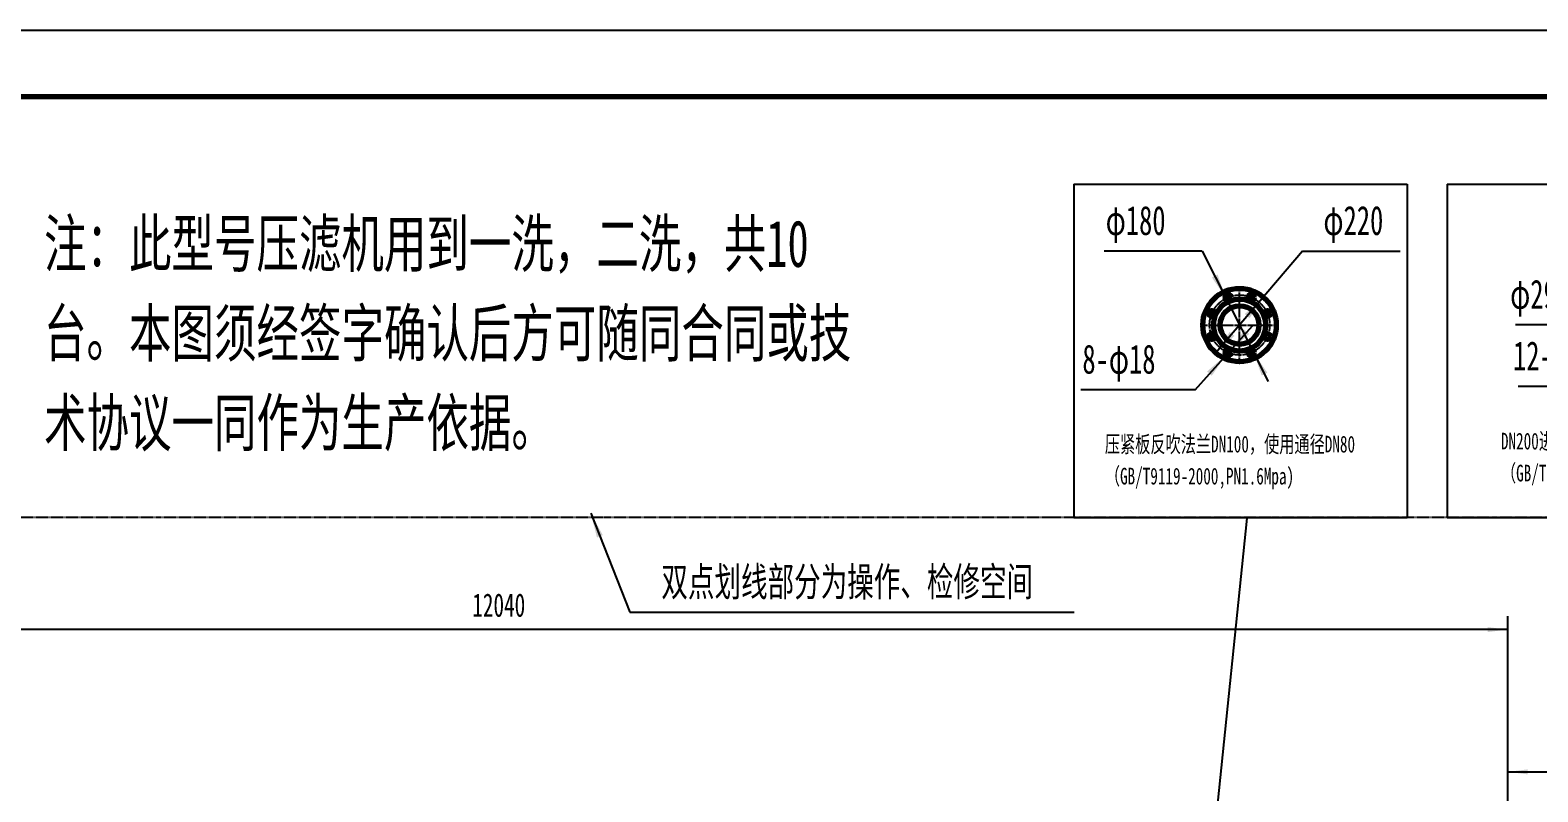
# Model space of a CAD drawing. Header units: millimetres. Extents: x -11880 to 11880, y -8400 to 8400.
# Drawn here: x -6086 to 2953, y 3831 to 8400 of the extents above; entities that cross this region are included whole.
import ezdxf

# ---------------------------------------------------------------- set-up
doc = ezdxf.new("R2010")
doc.units = ezdxf.units.MM
doc.linetypes.add('EB_DASHDOT', pattern=[39, 30, -3, 3, -3])
doc.linetypes.add('EB_DASHDOTDOT', pattern=[45, 30, -3, 3, -3, 3, -3])
for name, color, linetype, lineweight in [('CAXA0', 7, 'Continuous', 70), ('CAXA1', 1, 'EB_DASHDOT', 25), ('CAXA3', 7, 'Continuous', 25), ('CAXA4', 3, 'Continuous', 25)]:
    doc.layers.add(name, color=color, linetype=linetype, lineweight=lineweight)
doc.styles.add('标准', font='', dxfattribs={"width": 0.667})
doc.styles.get('标准').set_extended_font_data('FangSong_GB2312')
doc.dimstyles.new('标准', dxfattribs={"dimscale": 40, "dimtxt": 3.5, "dimasz": 3, "dimexe": 2, "dimexo": 0, "dimtad": 1, "dimdec": 1, "dimzin": 12, "dimdsep": 46, "dimtxsty": '标准', "dimcen": 0, "dimdle": 4, "dimaunit": 1, "dimazin": 2, "dimtfac": 1, "dimtdec": 3, "dimtmove": 0, "dimatfit": 3, "dimfxl": 1, "dimtolj": 1, "dimtzin": 0, "dimarcsym": 0})

# ---------------------------------------------------------------- blocks, each defined once
blk = doc.blocks.new('CAXBLOCK125', base_point=(11480, -8000))
at = {"layer": 'CAXA0', "linetype": 'Continuous', "lineweight": 70}
blk.add_line((11480, 8000), (-10880, 8000), dxfattribs=at)
at = {"layer": 'CAXA3', "linetype": 'Continuous', "lineweight": 25}
blk.add_line((-11880, 8400), (11880, 8400), dxfattribs=at)
blk = doc.blocks.new('*D360')
at = {"layer": 'CAXA4', "linetype": 'Continuous', "lineweight": 25}
for points in [[(4129.8, 6962.1), (3998.1, 6887.9), (3983.9, 6922.6)], [(3583.8, 6738.5), (3729.7, 6778), (3715.5, 6812.7)]]:
    blk.add_hatch(color=0, dxfattribs=at).paths.add_polyline_path(points, flags=0)
at = {"layer": 'CAXA4', "color": 0, "linetype": 'Continuous', "lineweight": 25}
for q in [(4129.8, 6962.1), (2818.4, 6632.6)]:
    blk.add_line((3325, 6632.6), q, dxfattribs=at)
at = {"layer": 'CAXA4', "color": 0, "linetype": 'Continuous', "lineweight": 25, "insert": (2787.2, 6903.6), "char_height": 175, "attachment_point": 1, "style": '标准'}
blk.add_mtext('\\fFangSong_GB2312|b0|i0|p34;φ295', dxfattribs=at)
blk = doc.blocks.new('*D361')
at = {"layer": 'CAXA4', "linetype": 'Continuous', "lineweight": 25}
for points in [[(3788, 6574.7), (3896.5, 6679.9), (3867.3, 6703.4)], [(3772.9, 6556), (3693.5, 6427.4), (3664.3, 6450.9)]]:
    blk.add_hatch(color=0, dxfattribs=at).paths.add_polyline_path(points, flags=0)
at = {"layer": 'CAXA4', "color": 0, "linetype": 'Continuous', "lineweight": 25}
for q in [(3913.3, 6730.6), (2835.6, 6262.7)]:
    blk.add_line((3537.1, 6262.7), q, dxfattribs=at)
at = {"layer": 'CAXA4', "color": 0, "linetype": 'Continuous', "lineweight": 25, "insert": (2804.4, 6533.7), "char_height": 175, "attachment_point": 1, "style": '标准'}
blk.add_mtext('\\fFangSong_GB2312|b0|i0|p34;12-φ22', dxfattribs=at)
blk = doc.blocks.new('*D362')
at = {"layer": 'CAXA4', "linetype": 'Continuous', "lineweight": 25}
for points in [[(1307.7, 6798.9), (1196.2, 6696.7), (1224.8, 6672.4)], [(1022.8, 6463.5), (1105.6, 6590), (1134.2, 6565.7)]]:
    blk.add_hatch(color=0, dxfattribs=at).paths.add_polyline_path(points, flags=0)
at = {"layer": 'CAXA4', "color": 0, "linetype": 'Continuous', "lineweight": 25}
for q in [(1022.8, 6463.5), (2128.7, 7075)]:
    blk.add_line((1542.2, 7075), q, dxfattribs=at)
at = {"layer": 'CAXA4', "color": 0, "linetype": 'Continuous', "lineweight": 25, "insert": (1667.7, 7346), "char_height": 175, "attachment_point": 1, "style": '标准'}
blk.add_mtext('\\fFangSong_GB2312|b0|i0|p34;φ220', dxfattribs=at)
blk = doc.blocks.new('*D363')
at = {"layer": 'CAXA4', "linetype": 'Continuous', "lineweight": 25}
for points in [[(1108.3, 6478.3), (1222.4, 6577.5), (1194.5, 6602.5)], [(1084.3, 6451.5), (998.2, 6327.2), (970.3, 6352.3)]]:
    blk.add_hatch(color=0, dxfattribs=at).paths.add_polyline_path(points, flags=0)
at = {"layer": 'CAXA4', "color": 0, "linetype": 'Continuous', "lineweight": 25}
for q in [(1241.8, 6627.3), (213.8, 6243.3)]:
    blk.add_line((897.8, 6243.3), q, dxfattribs=at)
at = {"layer": 'CAXA4', "color": 0, "linetype": 'Continuous', "lineweight": 25, "insert": (222.6, 6514.3), "char_height": 175, "attachment_point": 1, "style": '标准'}
blk.add_mtext('\\fFangSong_GB2312|b0|i0|p34;8-φ18', dxfattribs=at)
blk = doc.blocks.new('*D364')
at = {"layer": 'CAXA4', "linetype": 'Continuous', "lineweight": 25}
for points in [[(1083.8, 6791.7), (999.2, 6917), (1032.7, 6934)], [(1246.6, 6470.6), (1297.7, 6328.4), (1331.2, 6345.3)]]:
    blk.add_hatch(color=0, dxfattribs=at).paths.add_polyline_path(points, flags=0)
at = {"layer": 'CAXA4', "color": 0, "linetype": 'Continuous', "lineweight": 25}
for q in [(353.7, 7075), (1337.1, 6292.3)]:
    blk.add_line((940.2, 7075), q, dxfattribs=at)
at = {"layer": 'CAXA4', "color": 0, "linetype": 'Continuous', "lineweight": 25, "insert": (362.4, 7346), "char_height": 175, "attachment_point": 1, "style": '标准'}
blk.add_mtext('\\fFangSong_GB2312|b0|i0|p34;φ180', dxfattribs=at)
blk = doc.blocks.new('*D367')
at = {"layer": 'CAXA4', "linetype": 'Continuous', "lineweight": 25}
blk.add_hatch(color=0, dxfattribs=at).paths.add_polyline_path([(-2725.1, 5503), (-2687.6, 5356.5), (-2652.7, 5370.2)], flags=0)
at = {"layer": 'CAXA4', "color": 0, "linetype": 'Continuous', "lineweight": 25}
for p, q in [((-2725.1, 5503), (-2491, 4908.1)), ((-2491, 4908.1), (173.2, 4908.1))]:
    blk.add_line(p, q, dxfattribs=at)
at = {"layer": 'CAXA4', "color": 0, "linetype": 'Continuous', "lineweight": 25, "insert": (-2301.8, 5179.1), "char_height": 175, "attachment_point": 1, "style": '标准'}
blk.add_mtext('\\fFangSong_GB2312|b0|i0|p34;双点划线部分为操作、检修空间', dxfattribs=at)
blk = doc.blocks.new('*D429')
at = {"layer": 'CAXA4', "linetype": 'Continuous', "lineweight": 25}
for points in [[(2772.4, 3950.8), (2892.4, 3935.8), (2892.4, 3965.8)], [(4462.4, 3950.8), (4342.4, 3935.8), (4342.4, 3965.8)]]:
    blk.add_hatch(color=0, dxfattribs=at).paths.add_polyline_path(points, flags=0)
at = {"layer": 'CAXA4', "color": 0, "linetype": 'Continuous', "lineweight": 25}
for p, q in [((4462.4, 5476.7), (4462.4, 3870.8)), ((2772.4, 3286.7), (2772.4, 4030.8)), ((2772.4, 3950.8), (4462.4, 3950.8))]:
    blk.add_line(p, q, dxfattribs=at)
at = {"layer": 'CAXA4', "color": 0, "linetype": 'Continuous', "lineweight": 25, "insert": (3468.5, 4167.6), "char_height": 140, "attachment_point": 1, "style": '标准'}
blk.add_mtext('\\fFangSong_GB2312|b0|i0|p34;2000', dxfattribs=at)
blk = doc.blocks.new('*D446')
at = {"layer": 'CAXA4', "linetype": 'Continuous', "lineweight": 25}
for points in [[(-9267.6, 4804.4), (-9147.6, 4819.4), (-9147.6, 4789.4)], [(2772.4, 4804.4), (2652.4, 4819.4), (2652.4, 4789.4)]]:
    blk.add_hatch(color=0, dxfattribs=at).paths.add_polyline_path(points, flags=0)
at = {"layer": 'CAXA4', "color": 0, "linetype": 'Continuous', "lineweight": 25}
for p, q in [((-9267.6, 3016.7), (-9267.6, 4884.4)), ((2772.4, 3286.7), (2772.4, 4884.4)), ((2772.4, 4804.4), (-9267.6, 4804.4))]:
    blk.add_line(p, q, dxfattribs=at)
at = {"layer": 'CAXA4', "color": 0, "linetype": 'Continuous', "lineweight": 25, "insert": (-3435.5, 5021.2), "char_height": 140, "attachment_point": 1, "style": '标准'}
blk.add_mtext('\\fFangSong_GB2312|b0|i0|p34;12040', dxfattribs=at)

msp = doc.modelspace()

# ---------------------------------------------------------------- linework, layer by layer
at = {"layer": 'CAXA0'}
for centre, radius in [((1165.21, 6631.19), 220), ((1165.21, 6631.19), 156), ((1096.33, 6797.49), 18), ((1234.09, 6797.49), 18), ((998.91, 6700.07), 18), ((1165.21, 6631.19), 116), ((1331.51, 6700.07), 18), ((998.91, 6562.31), 18), ((1331.51, 6562.31), 18), ((1096.33, 6464.89), 18), ((1234.09, 6464.89), 18)]:
    msp.add_circle(centre, radius, dxfattribs=at)
at = {"layer": 'CAXA1', "linetype": 'EB_DASHDOT', "lineweight": 25}
for p, q in [((1165.21, 6405.19), (1165.21, 6857.19)), ((939.21, 6631.19), (1391.21, 6631.19))]:
    msp.add_line(p, q, dxfattribs=at)
msp.add_circle((1165.21, 6631.19), 180, dxfattribs=at)
at = {"layer": 'CAXA3', "color": 5, "linetype": 'EB_DASHDOTDOT', "lineweight": 25}
msp.add_line((4462.38, 5476.67), (-10726.35, 5476.67), dxfattribs=at)
at = {"layer": 'CAXA4'}
for p, q in [((170.36, 7476.67), (170.36, 5476.67)), ((170.36, 7476.67), (2170.36, 7476.67)), ((2170.36, 7476.67), (2170.36, 5476.67)), ((2410.44, 7476.67), (2410.44, 5476.67)), ((2410.44, 7476.67), (4410.44, 7476.67)), ((170.36, 5476.67), (2170.36, 5476.67)), ((170.36, 5476.67), (2170.36, 5476.67)), ((928.38, 2726.67), (1210.45, 5472.55)), ((2410.44, 5476.67), (4410.44, 5476.67))]:
    msp.add_line(p, q, dxfattribs=at)

# ---------------------------------------------------------------- block references
at = {"layer": 'CAXA0'}
msp.add_blockref('CAXBLOCK125', (11480, -8000), dxfattribs=at)
at = {"layer": 'CAXA4'}
msp.add_blockref('*D367', (0, 0), dxfattribs=at)

# ---------------------------------------------------------------- texts
at = {"layer": 'CAXA4', "color": 1, "linetype": 'Continuous', "lineweight": 25, "char_height": 280, "attachment_point": 1, "style": '标准'}
for s, insert in [('\\fFangSong_GB2312|b0|i0|p34;注：此型号压滤机用到一洗，二洗，共10', (-6002.98, 7259.9)), ('\\fFangSong_GB2312|b0|i0|p34;台。本图须经签字确认后方可随同合同或技', (-6002.98, 6722.86)), ('\\fFangSong_GB2312|b0|i0|p34;术协议一同作为生产依据。', (-6002.98, 6185.82))]:
    msp.add_mtext(s, dxfattribs=dict(at, insert=insert))
at = {"layer": 'CAXA4', "linetype": 'Continuous', "lineweight": 25, "char_height": 100, "attachment_point": 1, "style": '标准'}
for s, insert in [('\\fFangSong_GB2312|b0|i0|p34;压紧板反吹法兰DN100，使用通径DN80', (357.28, 5966.68)), ('\\fFangSong_GB2312|b0|i0|p34;DN200进料法兰，使用通径DN150', (2731.97, 5984.76)), ('\\fFangSong_GB2312|b0|i0|p34;（GB/T9119-2000,PN1.6Mpa)', (357.28, 5774.88)), ('\\fFangSong_GB2312|b0|i0|p34;（GB/T9119-2000,PN1.6Mpa)', (2731.97, 5792.96))]:
    msp.add_mtext(s, dxfattribs=dict(at, insert=insert))

# ---------------------------------------------------------------- dimensions: what is measured, and where the dimension line sits
at = {"layer": 'CAXA4', "color": 7}
for p1, p2, text, picture, middle in [((1246.61, 6470.65), (1083.81, 6791.73), '\\fFangSong_GB2312;φ180', '*D364', (588.58, 7226.08)), ((1022.77, 6463.53), (1307.65, 6798.85), '\\fFangSong_GB2312;φ220', '*D362', (1893.84, 7226.08)), ((4129.79, 6962.09), (3583.78, 6738.55), '\\fFangSong_GB2312;φ295', '*D360', (3013.34, 6783.72)), ((3787.95, 6574.72), (3772.92, 6556.02), '\\fFangSong_GB2312;12-φ22', '*D361', (3128, 6413.8)), ((1108.34, 6478.3), (1084.32, 6451.48), '\\fFangSong_GB2312;8-φ18', '*D363', (497.46, 6394.38))]:
    dim = msp.add_diameter_dim_2p(p1=p1, p2=p2, text=text, dimstyle='标准', dxfattribs=at)
    dim.commit()
    dim.dimension.update_dxf_attribs({"geometry": picture, "text_midpoint": middle})
at = {"layer": 'CAXA4', "linetype": 'Continuous', "lineweight": 70}
for base, p2, text, picture, middle in [((3617.38, 3950.84), (4462.38, 5476.67), '\\fFangSong_GB2312;2000', '*D429', (3617.38, 4071.74)), ((-3247.62, 4804.42), (-9267.62, 3016.67), '\\fFangSong_GB2312;12040', '*D446', (-3247.62, 4925.32))]:
    dim = msp.add_linear_dim(base=base, p1=(2772.38, 3286.67), p2=p2, text=text, dimstyle='标准', dxfattribs=at)
    dim.commit()
    dim.dimension.update_dxf_attribs({"geometry": picture, "text_midpoint": middle})

doc.saveas('drawing.dxf')
